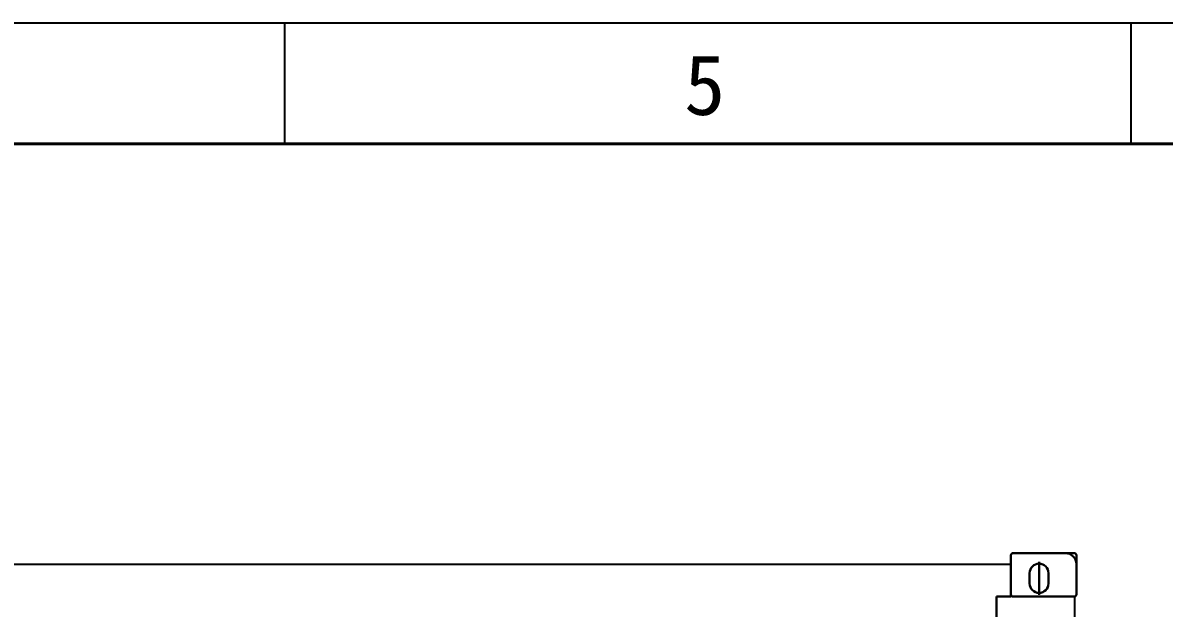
# Model space of a CAD drawing. Header units: millimetres. Extents: x 0 to 87554, y -20854 to 20404.
# Drawn here: x 38469 to 41569, y -2939 to -1349 of the extents above; entities that cross this region are included whole.
import ezdxf

# ---------------------------------------------------------------- set-up
doc = ezdxf.new("R2010")
doc.units = ezdxf.units.MM
doc.layers.get('0').update_dxf_attribs({"lineweight": 15})
doc.layers.add('AM_0', color=7, linetype='Continuous', lineweight=30)
doc.layers.add('THICK', color=7, linetype='Continuous', lineweight=0)
doc.layers.add('FORM', color=7, linetype='Continuous')
doc.styles.add('KEHUA', font='STFANGSO.TTF')

# ---------------------------------------------------------------- blocks, each defined once
blk = doc.blocks.new('WET5Y56YRFTWEDFWRW536T4TE4RWEFWE')
at = {"layer": 'FORM', "color": 4}
for p, q in [((159815.1, -36495.1), (159815.1, -36823.5)), ((162113.7, -36495.1), (162113.7, -36823.5))]:
    blk.add_line(p, q, dxfattribs=at)
at = {"layer": 'FORM', "color": 6}
blk.add_lwpolyline([(150620.8, -36495.1), (178203.8, -36495.1), (178203.8, -56000.2), (150620.8, -56000.2)], close=True, dxfattribs=at)
at = {"layer": 'FORM', "color": 8, "lineweight": 40}
blk.add_lwpolyline([(150949.1, -55671.9), (177875.4, -55671.9), (177875.4, -36823.5), (150949.1, -36823.5)], close=True, dxfattribs=at)
at = {"layer": 'FORM', "color": 4, "style": 'KEHUA'}
blk.add_text('5', height=164.2, dxfattribs=at).set_placement((160900.6, -36745.2))
blk = doc.blocks.new('gt55')
at = {"layer": 'AM_0', "color": 87}
for p, q in [((3485.7, 915.5), (3485.7, 809.5)), ((3657.7, 921.5), (3491.7, 921.5)), ((3663.7, 809.5), (3663.7, 915.5)), ((3562.2, 897.5), (3562.2, 808.5)), ((3536.7, 867.5), (3536.7, 839)), ((3587.7, 839), (3587.7, 867.5)), ((3491.7, 803.5), (3657.7, 803.5))]:
    blk.add_line(p, q, dxfattribs=at)
for centre, radius, start, end in [((3491.7, 915.5), 6, 90, 180), ((3633.7, 891.5), 30, 0, 90), ((3657.7, 915.5), 6, 360, 90), ((3562.2, 867.5), 25.5, 0, 180), ((3562.2, 839), 25.5, 180, 0), ((3491.7, 809.5), 6, 180, 270), ((3657.7, 809.5), 6, 270, 360)]:
    blk.add_arc(centre, radius, start, end, dxfattribs=at)
at = {"layer": 'THICK', "color": 87, "lineweight": -3}
for p, q in [((3485.7, 890.5), (-2216.3, 890.5)), ((3485.7, 803.5), (3485.7, 890.5)), ((3446.7, 740.5), (3446.7, 803.5)), ((3446.7, 803.5), (3485.7, 803.5)), ((3659.7, 803.5), (3446.7, 803.5)), ((3446.7, 803.5), (3446.7, -1856.5)), ((3659.7, -1856.5), (3659.7, 803.5))]:
    blk.add_line(p, q, dxfattribs=at)

msp = doc.modelspace()

# ---------------------------------------------------------------- block references
at = {"lineweight": -3}
for name, p in [('WET5Y56YRFTWEDFWRW536T4TE4RWEFWE', (-120635.312, 35145.742)), ('gt55', (37667.071, -3711.057, 19235.731))]:
    msp.add_blockref(name, p, dxfattribs=at)

doc.saveas('drawing.dxf')
